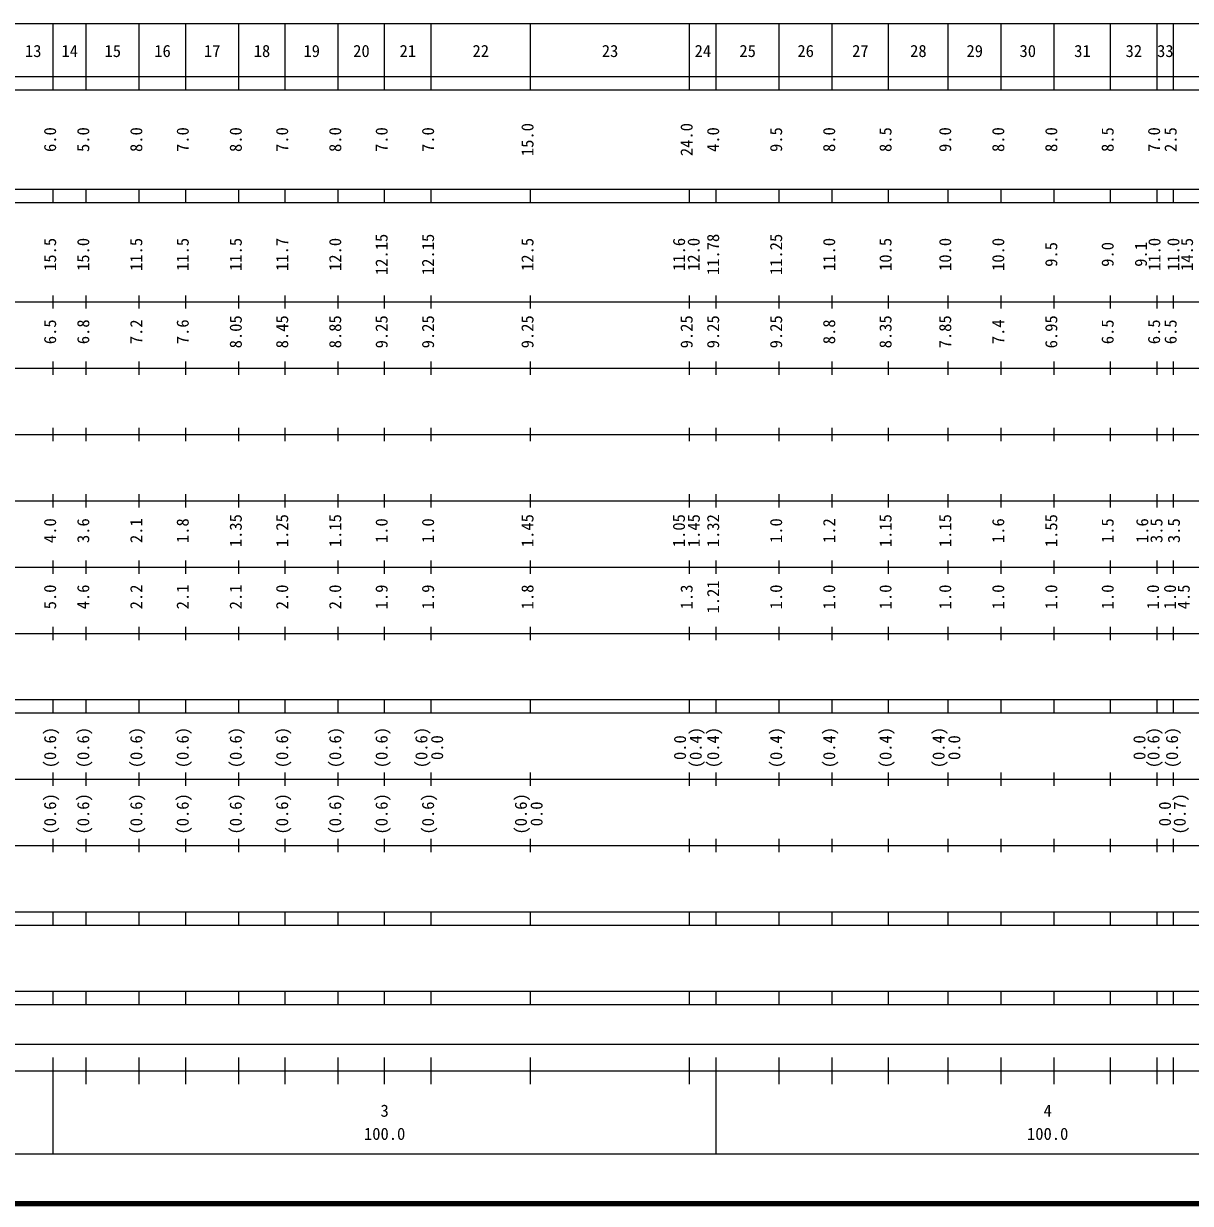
# Model space of a CAD drawing. Units: millimetres on the paper, enlarged 1000 times. Extents: x 40000 to 680000, y 20000 to 380000.
# Drawn here: x 263548 to 439527, y 20000 to 198000 of the extents above; entities that cross this region are included whole.
import ezdxf
from ezdxf.enums import TextEntityAlignment as Align

# ---------------------------------------------------------------- set-up
doc = ezdxf.new("R2010")
doc.units = ezdxf.units.MM
doc.header["$LTSCALE"] = 1000
doc.layers.add('M-TTL', color=2, linetype='Continuous', lineweight=140)
doc.layers.add('M-TTL-BAND', color=7, linetype='Continuous', lineweight=13)
doc.styles.add('ＭＳ ゴシック', font='')
doc.styles.get('ＭＳ ゴシック').set_extended_font_data('MS Gothic')

msp = doc.modelspace()

# ---------------------------------------------------------------- linework, layer by layer
at = {"layer": 'M-TTL'}
msp.add_line((40000, 20000), (680000, 20000), dxfattribs=at)
at = {"layer": 'M-TTL-BAND'}
for p, q in [((68000, 198000), (579000, 198000)), ((268000, 188000), (268000, 198000)), ((273000, 188000), (273000, 198000)), ((281000, 188000), (281000, 198000)), ((288000, 188000), (288000, 198000)), ((296000, 188000), (296000, 198000)), ((303000, 188000), (303000, 198000)), ((311000, 188000), (311000, 198000)), ((318000, 188000), (318000, 198000)), ((325000, 188000), (325000, 198000)), ((340000, 188000), (340000, 198000)), ((364000, 188000), (364000, 198000)), ((368000, 188000), (368000, 198000)), ((377500, 188000), (377500, 198000)), ((385500, 188000), (385500, 198000)), ((394000, 188000), (394000, 198000)), ((403000, 188000), (403000, 198000)), ((411000, 188000), (411000, 198000)), ((419000, 188000), (419000, 198000)), ((427500, 188000), (427500, 198000)), ((434500, 188000), (434500, 198000)), ((437000, 188000), (437000, 198000)), ((40000, 190000), (579000, 190000)), ((40000, 188000), (579000, 188000)), ((40000, 173000), (579000, 173000)), ((268000, 171000), (268000, 173000)), ((273000, 171000), (273000, 173000)), ((281000, 171000), (281000, 173000)), ((288000, 171000), (288000, 173000)), ((296000, 171000), (296000, 173000)), ((303000, 171000), (303000, 173000)), ((311000, 171000), (311000, 173000)), ((318000, 171000), (318000, 173000)), ((325000, 171000), (325000, 173000)), ((340000, 171000), (340000, 173000)), ((364000, 171000), (364000, 173000)), ((368000, 171000), (368000, 173000)), ((377500, 171000), (377500, 173000)), ((385500, 171000), (385500, 173000)), ((394000, 171000), (394000, 173000)), ((403000, 171000), (403000, 173000)), ((411000, 171000), (411000, 173000)), ((419000, 171000), (419000, 173000)), ((427500, 171000), (427500, 173000)), ((434500, 171000), (434500, 173000)), ((437000, 171000), (437000, 173000)), ((40000, 171000), (579000, 171000)), ((268000, 155000), (268000, 157000)), ((273000, 155000), (273000, 157000)), ((281000, 155000), (281000, 157000)), ((288000, 155000), (288000, 157000)), ((296000, 155000), (296000, 157000)), ((303000, 155000), (303000, 157000)), ((311000, 155000), (311000, 157000)), ((318000, 155000), (318000, 157000)), ((325000, 155000), (325000, 157000)), ((340000, 155000), (340000, 157000)), ((364000, 155000), (364000, 157000)), ((368000, 155000), (368000, 157000)), ((377500, 155000), (377500, 157000)), ((385500, 155000), (385500, 157000)), ((394000, 155000), (394000, 157000)), ((403000, 155000), (403000, 157000)), ((411000, 155000), (411000, 157000)), ((419000, 155000), (419000, 157000)), ((427500, 155000), (427500, 157000)), ((434500, 155000), (434500, 157000)), ((437000, 155000), (437000, 157000)), ((40000, 156000), (579000, 156000)), ((46000, 146000), (579000, 146000)), ((268000, 145000), (268000, 147000)), ((273000, 145000), (273000, 147000)), ((281000, 145000), (281000, 147000)), ((288000, 145000), (288000, 147000)), ((296000, 145000), (296000, 147000)), ((303000, 145000), (303000, 147000)), ((311000, 145000), (311000, 147000)), ((318000, 145000), (318000, 147000)), ((325000, 145000), (325000, 147000)), ((340000, 145000), (340000, 147000)), ((364000, 145000), (364000, 147000)), ((368000, 145000), (368000, 147000)), ((377500, 145000), (377500, 147000)), ((385500, 145000), (385500, 147000)), ((394000, 145000), (394000, 147000)), ((403000, 145000), (403000, 147000)), ((411000, 145000), (411000, 147000)), ((419000, 145000), (419000, 147000)), ((427500, 145000), (427500, 147000)), ((434500, 145000), (434500, 147000)), ((437000, 145000), (437000, 147000)), ((52000, 136000), (579000, 136000)), ((268000, 135000), (268000, 137000)), ((273000, 135000), (273000, 137000)), ((281000, 135000), (281000, 137000)), ((288000, 135000), (288000, 137000)), ((296000, 135000), (296000, 137000)), ((303000, 135000), (303000, 137000)), ((311000, 135000), (311000, 137000)), ((318000, 135000), (318000, 137000)), ((325000, 135000), (325000, 137000)), ((340000, 135000), (340000, 137000)), ((364000, 135000), (364000, 137000)), ((368000, 135000), (368000, 137000)), ((377500, 135000), (377500, 137000)), ((385500, 135000), (385500, 137000)), ((394000, 135000), (394000, 137000)), ((403000, 135000), (403000, 137000)), ((411000, 135000), (411000, 137000)), ((419000, 135000), (419000, 137000)), ((427500, 135000), (427500, 137000)), ((434500, 135000), (434500, 137000)), ((437000, 135000), (437000, 137000)), ((268000, 125000), (268000, 127000)), ((273000, 125000), (273000, 127000)), ((281000, 125000), (281000, 127000)), ((288000, 125000), (288000, 127000)), ((296000, 125000), (296000, 127000)), ((303000, 125000), (303000, 127000)), ((311000, 125000), (311000, 127000)), ((318000, 125000), (318000, 127000)), ((325000, 125000), (325000, 127000)), ((340000, 125000), (340000, 127000)), ((364000, 125000), (364000, 127000)), ((368000, 125000), (368000, 127000)), ((377500, 125000), (377500, 127000)), ((385500, 125000), (385500, 127000)), ((394000, 125000), (394000, 127000)), ((403000, 125000), (403000, 127000)), ((411000, 125000), (411000, 127000)), ((419000, 125000), (419000, 127000)), ((427500, 125000), (427500, 127000)), ((434500, 125000), (434500, 127000)), ((437000, 125000), (437000, 127000)), ((46000, 126000), (579000, 126000)), ((52000, 116000), (579000, 116000)), ((268000, 115000), (268000, 117000)), ((273000, 115000), (273000, 117000)), ((281000, 115000), (281000, 117000)), ((288000, 115000), (288000, 117000)), ((296000, 115000), (296000, 117000)), ((303000, 115000), (303000, 117000)), ((311000, 115000), (311000, 117000)), ((318000, 115000), (318000, 117000)), ((325000, 115000), (325000, 117000)), ((340000, 115000), (340000, 117000)), ((364000, 115000), (364000, 117000)), ((368000, 115000), (368000, 117000)), ((377500, 115000), (377500, 117000)), ((385500, 115000), (385500, 117000)), ((394000, 115000), (394000, 117000)), ((403000, 115000), (403000, 117000)), ((411000, 115000), (411000, 117000)), ((419000, 115000), (419000, 117000)), ((427500, 115000), (427500, 117000)), ((434500, 115000), (434500, 117000)), ((437000, 115000), (437000, 117000)), ((268000, 105000), (268000, 107000)), ((273000, 105000), (273000, 107000)), ((281000, 105000), (281000, 107000)), ((288000, 105000), (288000, 107000)), ((296000, 105000), (296000, 107000)), ((303000, 105000), (303000, 107000)), ((311000, 105000), (311000, 107000)), ((318000, 105000), (318000, 107000)), ((325000, 105000), (325000, 107000)), ((340000, 105000), (340000, 107000)), ((364000, 105000), (364000, 107000)), ((368000, 105000), (368000, 107000)), ((377500, 105000), (377500, 107000)), ((385500, 105000), (385500, 107000)), ((394000, 105000), (394000, 107000)), ((403000, 105000), (403000, 107000)), ((411000, 105000), (411000, 107000)), ((419000, 105000), (419000, 107000)), ((427500, 105000), (427500, 107000)), ((434500, 105000), (434500, 107000)), ((437000, 105000), (437000, 107000)), ((46000, 106000), (579000, 106000)), ((40000, 96000), (579000, 96000)), ((268000, 94000), (268000, 96000)), ((273000, 94000), (273000, 96000)), ((281000, 94000), (281000, 96000)), ((288000, 94000), (288000, 96000)), ((296000, 94000), (296000, 96000)), ((303000, 94000), (303000, 96000)), ((311000, 94000), (311000, 96000)), ((318000, 94000), (318000, 96000)), ((325000, 94000), (325000, 96000)), ((340000, 94000), (340000, 96000)), ((364000, 94000), (364000, 96000)), ((368000, 94000), (368000, 96000)), ((377500, 94000), (377500, 96000)), ((385500, 94000), (385500, 96000)), ((394000, 94000), (394000, 96000)), ((403000, 94000), (403000, 96000)), ((411000, 94000), (411000, 96000)), ((419000, 94000), (419000, 96000)), ((427500, 94000), (427500, 96000)), ((434500, 94000), (434500, 96000)), ((437000, 94000), (437000, 96000)), ((40000, 94000), (579000, 94000)), ((49000, 84000), (579000, 84000)), ((268000, 83000), (268000, 85000)), ((273000, 83000), (273000, 85000)), ((281000, 83000), (281000, 85000)), ((288000, 83000), (288000, 85000)), ((296000, 83000), (296000, 85000)), ((303000, 83000), (303000, 85000)), ((311000, 83000), (311000, 85000)), ((318000, 83000), (318000, 85000)), ((325000, 83000), (325000, 85000)), ((340000, 83000), (340000, 85000)), ((364000, 83000), (364000, 85000)), ((368000, 83000), (368000, 85000)), ((377500, 83000), (377500, 85000)), ((385500, 83000), (385500, 85000)), ((394000, 83000), (394000, 85000)), ((403000, 83000), (403000, 85000)), ((411000, 83000), (411000, 85000)), ((419000, 83000), (419000, 85000)), ((427500, 83000), (427500, 85000)), ((434500, 83000), (434500, 85000)), ((437000, 83000), (437000, 85000)), ((268000, 73000), (268000, 75000)), ((273000, 73000), (273000, 75000)), ((281000, 73000), (281000, 75000)), ((288000, 73000), (288000, 75000)), ((296000, 73000), (296000, 75000)), ((303000, 73000), (303000, 75000)), ((311000, 73000), (311000, 75000)), ((318000, 73000), (318000, 75000)), ((325000, 73000), (325000, 75000)), ((340000, 73000), (340000, 75000)), ((364000, 73000), (364000, 75000)), ((368000, 73000), (368000, 75000)), ((377500, 73000), (377500, 75000)), ((385500, 73000), (385500, 75000)), ((394000, 73000), (394000, 75000)), ((403000, 73000), (403000, 75000)), ((411000, 73000), (411000, 75000)), ((419000, 73000), (419000, 75000)), ((427500, 73000), (427500, 75000)), ((434500, 73000), (434500, 75000)), ((437000, 73000), (437000, 75000)), ((40000, 74000), (579000, 74000)), ((40000, 64000), (579000, 64000)), ((268000, 62000), (268000, 64000)), ((273000, 62000), (273000, 64000)), ((281000, 62000), (281000, 64000)), ((288000, 62000), (288000, 64000)), ((296000, 62000), (296000, 64000)), ((303000, 62000), (303000, 64000)), ((311000, 62000), (311000, 64000)), ((318000, 62000), (318000, 64000)), ((325000, 62000), (325000, 64000)), ((340000, 62000), (340000, 64000)), ((364000, 62000), (364000, 64000)), ((368000, 62000), (368000, 64000)), ((377500, 62000), (377500, 64000)), ((385500, 62000), (385500, 64000)), ((394000, 62000), (394000, 64000)), ((403000, 62000), (403000, 64000)), ((411000, 62000), (411000, 64000)), ((419000, 62000), (419000, 64000)), ((427500, 62000), (427500, 64000)), ((434500, 62000), (434500, 64000)), ((437000, 62000), (437000, 64000)), ((40000, 62000), (579000, 62000)), ((40000, 52000), (579000, 52000)), ((268000, 50000), (268000, 52000)), ((273000, 50000), (273000, 52000)), ((281000, 50000), (281000, 52000)), ((288000, 50000), (288000, 52000)), ((296000, 50000), (296000, 52000)), ((303000, 50000), (303000, 52000)), ((311000, 50000), (311000, 52000)), ((318000, 50000), (318000, 52000)), ((325000, 50000), (325000, 52000)), ((340000, 50000), (340000, 52000)), ((364000, 50000), (364000, 52000)), ((368000, 50000), (368000, 52000)), ((377500, 50000), (377500, 52000)), ((385500, 50000), (385500, 52000)), ((394000, 50000), (394000, 52000)), ((403000, 50000), (403000, 52000)), ((411000, 50000), (411000, 52000)), ((419000, 50000), (419000, 52000)), ((427500, 50000), (427500, 52000)), ((434500, 50000), (434500, 52000)), ((437000, 50000), (437000, 52000)), ((40000, 50000), (579000, 50000)), ((71000, 44000), (565080, 44000)), ((268000, 27500), (268000, 42000)), ((273000, 38000), (273000, 42000)), ((281000, 38000), (281000, 42000)), ((288000, 38000), (288000, 42000)), ((296000, 38000), (296000, 42000)), ((303000, 38000), (303000, 42000)), ((311000, 38000), (311000, 42000)), ((318000, 38000), (318000, 42000)), ((325000, 38000), (325000, 42000)), ((340000, 38000), (340000, 42000)), ((364000, 38000), (364000, 42000)), ((368000, 27500), (368000, 42000)), ((377500, 38000), (377500, 42000)), ((385500, 38000), (385500, 42000)), ((394000, 38000), (394000, 42000)), ((403000, 38000), (403000, 42000)), ((411000, 38000), (411000, 42000)), ((419000, 38000), (419000, 42000)), ((427500, 38000), (427500, 42000)), ((434500, 38000), (434500, 42000)), ((437000, 38000), (437000, 42000)), ((40000, 40000), (579000, 40000)), ((68000, 27500), (579000, 27500))]:
    msp.add_line(p, q, dxfattribs=at)

# ---------------------------------------------------------------- texts
at = {"layer": 'M-TTL-BAND', "style": 'ＭＳ ゴシック'}
for s, p in [('13', (265000, 192405)), ('14', (270500, 192405)), ('15', (277000, 192405)), ('16', (284500, 192405)), ('17', (292000, 192405)), ('18', (299500, 192405)), ('19', (307000, 192405)), ('20', (314500, 192405)), ('21', (321500, 192405)), ('22', (332500, 192405)), ('23', (352000, 192405)), ('24', (366000, 192405)), ('25', (372750, 192405)), ('26', (381500, 192405)), ('27', (389750, 192405)), ('28', (398500, 192405)), ('29', (407000, 192405)), ('30', (415000, 192405)), ('31', (423250, 192405)), ('32', (431000, 192405)), ('33', (435750, 192405)), ('3', (318000, 32523)), ('4', (418000, 32523)), ('100.0', (318000, 29033)), ('100.0', (418000, 29033))]:
    msp.add_text(s, height=1833, dxfattribs=at).set_placement(p, align=Align.BOTTOM_CENTER)
for s, p in [('6.0', (269000, 180500)), ('5.0', (274000, 180500)), ('8.0', (282000, 180500)), ('7.0', (289000, 180500)), ('8.0', (297000, 180500)), ('7.0', (304000, 180500)), ('8.0', (312000, 180500)), ('7.0', (319000, 180500)), ('7.0', (326000, 180500)), ('15.0', (341000, 180500)), ('24.0', (365000, 180500)), ('4.0', (369000, 180500)), ('9.5', (378500, 180500)), ('8.0', (386500, 180500)), ('8.5', (395000, 180500)), ('9.0', (404000, 180500)), ('8.0', (412000, 180500)), ('8.0', (420000, 180500)), ('8.5', (428500, 180500)), ('7.0', (435500, 180500)), ('2.5', (438000, 180500)), ('12.15', (319000, 163174)), ('12.15', (326000, 163174)), ('11.6', (363859, 163174)), ('11.78', (369000, 163174)), ('11.25', (378500, 163174)), ('15.5', (269000, 163174)), ('15.0', (274000, 163174)), ('11.5', (282000, 163174)), ('11.5', (289000, 163174)), ('11.5', (297000, 163174)), ('11.7', (304000, 163174)), ('12.0', (312000, 163174)), ('12.5', (341000, 163174)), ('12.0', (366065, 163174)), ('11.0', (386500, 163174)), ('10.5', (395000, 163174)), ('10.0', (404000, 163174)), ('10.0', (412000, 163174)), ('9.5', (420000, 163174)), ('9.0', (428500, 163174)), ('9.1', (433519, 163174)), ('11.0', (435561, 163174)), ('11.0', (438414, 163174)), ('14.5', (440471, 163174)), ('6.5', (269000, 151500)), ('6.8', (274000, 151500)), ('7.2', (282000, 151500)), ('7.6', (289000, 151500)), ('8.05', (297000, 151500)), ('8.45', (304000, 151500)), ('8.85', (312000, 151500)), ('9.25', (319000, 151500)), ('9.25', (326000, 151500)), ('9.25', (341000, 151500)), ('9.25', (365000, 151500)), ('9.25', (369000, 151500)), ('9.25', (378500, 151500)), ('8.8', (386500, 151500)), ('8.35', (395000, 151500)), ('7.85', (404000, 151500)), ('7.4', (412000, 151500)), ('6.95', (420000, 151500)), ('6.5', (428500, 151500)), ('6.5', (435500, 151500)), ('6.5', (438000, 151500)), ('4.0', (269000, 121500)), ('3.6', (274000, 121500)), ('2.1', (282000, 121500)), ('1.8', (289000, 121500)), ('1.35', (297000, 121500)), ('1.25', (304000, 121500)), ('1.15', (312000, 121500)), ('1.0', (319000, 121500)), ('1.0', (326000, 121500)), ('1.45', (341000, 121500)), ('1.05', (363843, 121500)), ('1.45', (366088, 121500)), ('1.32', (369000, 121500)), ('1.0', (378500, 121500)), ('1.2', (386500, 121500)), ('1.15', (395000, 121500)), ('1.15', (404000, 121500)), ('1.6', (412000, 121500)), ('1.55', (420000, 121500)), ('1.5', (428500, 121500)), ('1.6', (433724, 121500)), ('3.5', (435859, 121500)), ('3.5', (438493, 121500)), ('5.0', (269000, 111500)), ('4.6', (274000, 111500)), ('2.2', (282000, 111500)), ('2.1', (289000, 111500)), ('2.1', (297000, 111500)), ('2.0', (304000, 111500)), ('2.0', (312000, 111500)), ('1.9', (319000, 111500)), ('1.9', (326000, 111500)), ('1.8', (341000, 111500)), ('1.3', (365000, 111500)), ('1.21', (369000, 111500)), ('1.0', (378500, 111500)), ('1.0', (386500, 111500)), ('1.0', (395000, 111500)), ('1.0', (404000, 111500)), ('1.0', (412000, 111500)), ('1.0', (420000, 111500)), ('1.0', (428500, 111500)), ('1.0', (435343, 111500)), ('1.0', (437905, 111500)), ('4.5', (439973, 111500)), ('(0.6)', (269000, 88764)), ('(0.6)', (274000, 88764)), ('(0.6)', (282000, 88764)), ('(0.6)', (289000, 88764)), ('(0.6)', (297000, 88764)), ('(0.6)', (304000, 88764)), ('(0.6)', (312000, 88764)), ('(0.6)', (319000, 88764)), ('(0.6)', (325000, 88764)), ('(0.4)', (366370, 88764)), ('(0.4)', (369000, 88764)), ('(0.4)', (378500, 88764)), ('(0.4)', (386500, 88764)), ('(0.4)', (395000, 88764)), ('(0.4)', (403000, 88764)), ('(0.6)', (435414, 88764)), ('(0.6)', (438211, 88764)), ('0.0', (327370, 88764)), ('0.0', (364000, 88764)), ('0.0', (405370, 88764)), ('0.0', (433295, 88764)), ('(0.6)', (269000, 78764)), ('(0.6)', (274000, 78764)), ('(0.6)', (282000, 78764)), ('(0.6)', (289000, 78764)), ('(0.6)', (297000, 78764)), ('(0.6)', (304000, 78764)), ('(0.6)', (312000, 78764)), ('(0.6)', (319000, 78764)), ('(0.6)', (326000, 78764)), ('(0.6)', (340000, 78764)), ('0.0', (342370, 78764)), ('0.0', (437141, 78764)), ('(0.7)', (439370, 78764))]:
    msp.add_text(s, height=1833, rotation=90, dxfattribs=at).set_placement(p, align=Align.BOTTOM_CENTER)

doc.saveas('drawing.dxf')
